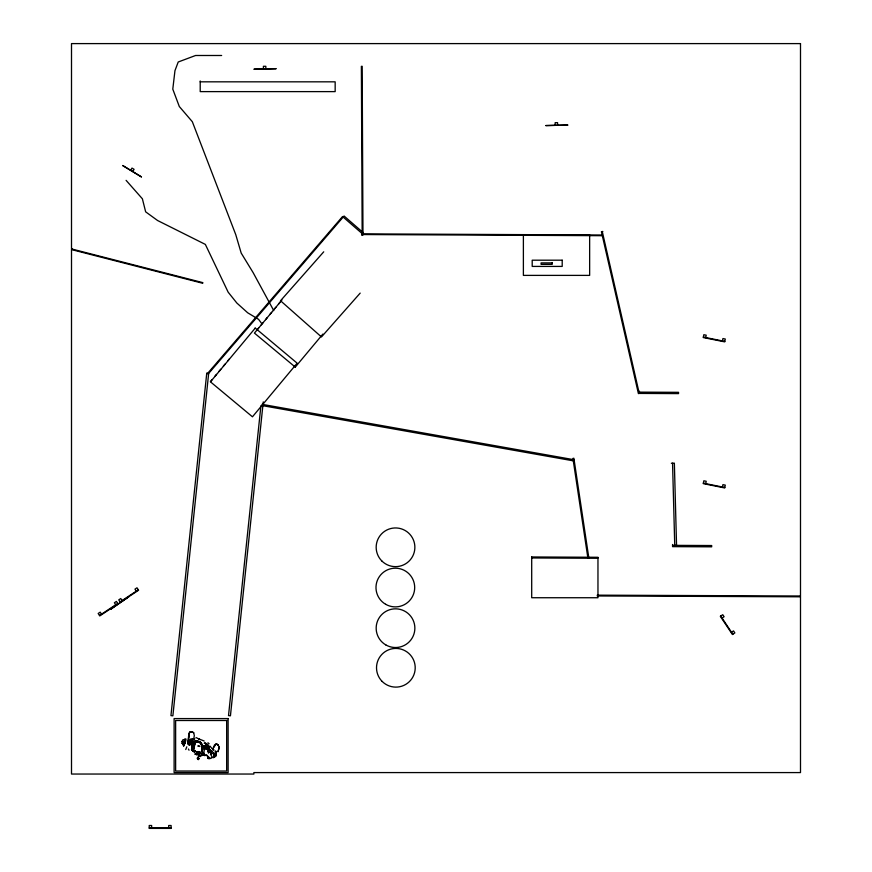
<?xml version="1.0" encoding="UTF-8"?>
<svg xmlns="http://www.w3.org/2000/svg" width="872" height="872" viewBox="0 0 872 872"><rect width="100%" height="100%" fill="white"/><g stroke="black" fill="none" stroke-linecap="round" stroke-linejoin="round"><path stroke-width="1.31" d="M204.582 748.274L204.593 746.813L204.582 748.176M523.385 235.32L589.646 235.32L589.646 275.389L523.385 275.389L523.385 234.633M589.646 235.636L589.657 234.95M639.427 391.277L639.416 393.425L678.547 393.61L678.558 392.324L639.416 392.138M672.563 544.488L672.552 546.646L711.683 546.831L711.694 545.534L672.552 545.349M202.413 749.615L201.465 743.5L202.642 749.691M198.424 758.477L198.358 758.629M192.374 743.511L192.058 747.402L192.908 750.912M193.649 747.675L194.042 745.713M196.08 742.214C195.96 740.568 198.62 742.061 199.306 742.552L196.015 740.906L194.456 742.519M188.581 741.167L188.45 743.663L189.715 745.266L188.45 743.663L188.581 741.167L190.107 740.056M194.293 748.961L194.249 745.048L196.102 741.712C200.811 741.287 203.721 746.628 202.282 750.803L201.803 747.664M219.264 747.108L217.989 751.817L219.254 747.206L218.055 744.873L216.321 744.067M190.826 742.889L191.829 739.641L194.739 738.78M194.674 738.889L191.524 739.543L190.565 741.462M188.08 740.862L188.897 733.701L189.9 732.164L191.884 731.782L189.813 732.033L189.159 733.439L188.483 739.62L189.104 733.603L189.889 732.262L191.927 731.848M196.582 754.705L196.636 753.953L194.925 754.051L195.557 753.964M196.102 741.712L195.535 742.116L197.072 741.821M201.868 745.691L201.705 743.849L200.168 742.268L196.418 740.568L195.088 741.342M205.193 749.048L204.942 745.974C201.301 744.623 206.511 748.601 204.277 745.669L203.525 745.974M260.913 405.742L228.519 715.607L230.437 715.803L263.257 401.883M193.933 745.8L194.14 746.792M184.875 743.881L184.526 741.985L185.028 742.661M201.999 749.353L201.955 747.762M208.136 758.542L209.956 758.378M182.237 740.884L183.033 741.582L182.139 741.494L182.804 742.748L182.106 743.293L183.284 743.631M208.419 753.146L208.92 749.833L208.026 746.585L205.585 744.579M182.139 741.494L182.117 741.647M208.092 756.373L207.809 758.368L210.065 758.64M210.664 753.168L211.645 751.283L209.727 749.735L211.809 751.348L211.264 753.092M193.813 738.726L194.325 735.467L193.715 733.09M189.998 744.089L190.445 741.603L192.57 739.293L194.042 739.151M185.485 741.734L185.758 740.306M189.377 745.037L190.042 741.571L192.069 739.467L193.54 739.336M190.75 741.538L190.87 740.938M214.883 755.741L213.76 756.547L215.101 755.087L213.869 753.027L213.259 753.266L214.708 753.964M705.742 337.551L706.211 335.186L703.846 334.706L703.268 337.551L724.719 341.868L725.286 339.023L722.921 338.543L722.441 340.919M705.742 483.644L706.211 481.268L703.846 480.788L703.268 483.633L724.719 487.96L725.286 485.115L722.921 484.636L722.441 487.012M208.157 751.904L208.67 749.604L207.787 746.018L206.446 744.568M204.571 748.154L203.656 753.789L202.816 754.694M214.959 755.806L213.771 756.406L215.09 755.087L214.043 756.242M209.487 749.473L211.929 751.62L210.991 754.04M212.594 749.942L214.501 744.95L216.147 743.914L218.087 744.841M72.256 248.673L71.984 249.708L202.696 283.269L202.86 282.648L72.147 249.087M192.211 743.227L192.44 742.345L192.341 744.383L194.38 743.587M202.642 746.835L202.01 751.163L203.656 753.789L201.661 752.961L201.334 754.117M194.129 747.315L195.241 743.369M184.188 745.309C181.387 740.535 185.453 750.465 183.087 743.206L184.515 742.094L183.589 742.377M198.108 757.267L198.489 758.956L198.522 758.073M193.649 745.189L194.075 743.783M214.621 756.1L214.828 755.196M182.608 739.925L184.548 740.121L185.158 738.998L186.063 739.096L185.714 739.892M184.548 740.121L184.842 739.227L184.003 739.674M203.699 754.553L204.386 753.386L203.808 754.236M185.769 749.528L186.782 746.813M207.874 751.642L208.702 749.822M197.846 758.073L198.456 758.934L198.762 758.313M193.704 745.07L194.892 742.268C192.254 743.38 194.38 751.926 193.835 745.527M206.435 744.71L207.612 746.443M192.483 743.478L193.333 741.712M192.756 742.541L192.854 741.418M192.821 742.17L193.159 741.483L193.998 742.399M184.733 742.628L185.322 743.249L183.807 742.781L183.371 743.653L183.676 745.811L183.087 743.206M183.807 742.781L183.436 744.514L183.142 743.947M198.696 755.163L199.437 753.702M197.911 752.122L200.07 752.449L196.723 752.318L198.118 753.245L199.96 752.394L197.77 752.274L199.96 752.394M213.313 747.936L216.332 743.794L218.055 744.873M188.156 744.067L187.981 741.265L188.396 742.486L189.704 740.154M130.767 170.182L131.977 168.089L134.07 169.299L132.86 171.392M200.233 756.634L200.647 755.959L199.306 755.599M192.298 743.783L191.949 744.339C191.012 745.309 192.559 752.154 192.167 749.255M197.573 757.823L197.704 758.749M211.209 754.106L211.94 751.708L209.476 749.822M197.563 757.31L197.584 758.28M194.598 742.454L195.557 740.71L199.83 742.105L201.465 743.5M191.295 743.217L192.559 741.364M202.195 749.833L201.694 750.836L202.162 748.885L202.304 750.868L202.642 748.579L201.127 743.413M197.29 758.357L197.301 758.651M197.846 752.536L196.996 754.356L198.947 753.724L196.985 752.296L198.849 753.157L200.778 752.165M205.356 745.375L206.043 746.759L206.392 746.236L204.996 745.865M203.023 746.497L204.56 748.045L205.171 747.119L205.509 748.285M196.68 754.607L196.462 754.476M191.873 743.751L193.246 742.061M256.957 329.976L258.679 327.905M261.262 324.798L262.984 322.738M265.568 319.632L267.29 317.572M269.873 314.465L271.595 312.394M274.179 309.298L275.901 307.227M278.484 304.132L280.206 302.061M295.259 367.123L322.88 334.063M210.457 381.609L212.179 379.538M214.763 376.442L216.474 374.382M219.057 371.287L220.78 369.227M223.352 366.131L225.074 364.071M227.657 360.975L229.369 358.915M255.158 328.21L210.457 381.838L252.455 416.805L297.156 363.177L255.158 327.981M323.73 251.812L280.522 300.742L321.463 336.952L360.18 293.112M194.75 741.32L195.448 740.622M200.102 756.46L200.647 755.959L198.74 754.705L198.783 755.697M200.876 755.991L198.881 755.643M216.082 753.441L216.093 752.852M722.071 618.052L724.087 616.711L722.746 614.706L720.327 616.308L732.436 634.533L734.856 632.919L733.516 630.903L731.499 632.244M99.506 615.501L117.753 603.435M120.085 601.887L138.321 589.821M197.999 752.427L199.023 752.405M183.033 743.598L182.106 743.293L182.804 742.748M190.358 744.067L193.181 742.443M213.302 753.408L213.858 753.136M214.643 757.092L211.613 757.594M213.553 754.465L214.425 754.084L213.564 753.386L212.921 753.659L214.425 754.084L213.553 754.465L214.741 755.207M206.74 754.836L204.833 755.621L201.552 754.618M215.537 756.068L216.223 755.795L215.101 756.013M203.808 745.974L205.552 745.298M183.981 744.862L183.316 744.099L183.6 745.745M213.128 757.735L214.675 757.168M215.864 751.359L216.169 752.645L215.177 751.544M205.966 755.141L201.824 755.457M211.504 757.975L209.825 758.389L207.067 755.752L209.302 757.779L208.026 756.678M602.846 231.451L601.429 231.767L638.402 393.588L639.252 393.392L602.279 231.571M199.089 742.519L200.037 742.388M197.824 741.156L198.805 742.257L197.824 741.156L198.805 742.192L200.789 742.454M196.723 752.318L197.563 752.231L196.843 752.002L197.595 753.048L197.236 752.198M671.353 463.228L674.361 463.152L676.552 545.436L674.743 545.49L672.552 463.196M361.64 235.015L362.981 235.004L362.174 66.316L361.368 66.327L362.174 235.015M221.651 55.492L195.59 55.492L178.215 61.999L174.956 70.686L172.787 89.151L179.305 106.515L192.331 121.72L235.756 234.633L241.195 253.087L253.131 272.631L273.764 310.639M200.211 81.826L335.164 81.826L335.164 91.615L200.211 91.615L200.211 80.987M149.232 827.92L171.097 827.92M597.244 595.162L800.191 595.99L800.18 596.797L597.233 595.968M204.168 743.238L205.454 743.249L208.452 745.756L209.215 749.277M215.526 755.196L216.398 754.585L215.504 753.942L216.212 754.182M192.527 742.399L193.911 742.443L194.02 743.195L193.911 742.443M199.808 739.718L198.489 738.769L204.19 741.015M204.549 743.075L205.759 743.151M197.911 753.092L198.849 753.157M209.018 750.389L209.596 750.454M210.326 750.552L210.991 750.639M209.117 750.443L210.991 750.781M209.324 752.209L210.065 752.296M197.508 741.832L198.347 742.039M262.058 404.336L573.841 459.697L573.623 460.896L261.84 405.535M703.366 337.072L724.806 341.399M703.366 483.164L724.806 487.481M196.418 741.374L197.039 741.505M281.928 299.99L254.439 333.093L295.325 367.145M196.026 737.538L198.729 738.889M194.085 747.925L192.058 747.402L194.936 751.631M194.085 741.08L193.464 740.917L193.606 741.647M197.541 758.139L198.391 758.934L198.118 757.735L199.089 758.88L198.249 757.594M197.791 758.771L198.489 758.956M198.881 741.974L199.546 742.159M213.749 750.727L213.836 749.658M198.903 752.525L197.977 752.187M195.165 754.095L196.342 754.607M215.406 752.754L216.343 753.245L216.256 754.269L216.343 753.245M193.54 750.585L195.099 751.501L193.551 750.825M191.818 750.127L193.649 751.261M193.573 741.407C195.677 743.086 190.63 743.369 193.998 743.053L193.9 742.541M194.467 752.416L191.426 749.506M207.928 742.77L209.127 743.707M203.132 746.617L204.397 747.631L202.925 746.574M198.293 758.019L198.86 758.498M209.029 749.288L211.678 751.566M205.574 745.92L207.373 747.457L207.743 749.985M198.042 755.414L198.947 756.22M205.138 745.68L206.566 747.162L206.871 749.408M205.421 746.029L206.773 747.435L205.323 745.898M207.209 744.11L208.561 745.593L209.433 749.103M126.102 180.351L142.387 198.805L145.646 211.831L157.592 220.518L205.356 244.411L228.159 292.175L236.846 303.031L247.703 312.808L258.559 319.326L261.818 323.665M200.822 743.925L201.89 745.604L200.822 743.925L201.138 744.71M210.043 746.138L212.038 748.677M182.117 742.759L183.491 744.557M720.73 616.035L732.84 634.26M136.305 591.151L134.975 589.134L136.991 587.793L138.594 590.224L120.347 602.29L118.745 599.871L120.761 598.541L122.102 600.557M115.736 604.765L114.396 602.748L116.412 601.418L118.014 603.838L99.779 615.904L98.176 613.485L100.193 612.155L101.523 614.171M206.086 746.029L207.013 747.446M200.963 743.772L201.541 744.743M210.359 753.931L211.951 756.634M216.082 752.231L215.548 750.999M188.428 749.004L189.028 750.225M198.009 759.054L198.282 759.697L198.445 758.989M195.208 750.596L195.731 751.86M182.412 741.462L182.935 742.868M187.981 741.265L188.461 744.612L187.981 741.265L188.396 742.486M201.192 743.227L201.399 744.034M588.829 557.927L573.874 458.258L572.937 458.4L587.892 558.069M206.021 747.271L206.174 749.462M557.568 125.078L557.568 122.669L555.159 122.669L555.159 125.078M265.829 68.714L265.829 66.294L263.409 66.294L263.409 68.714M168.688 827.92L168.688 825.501L171.097 825.501L171.097 828.4L149.232 828.4L149.232 825.501L151.641 825.501L151.641 827.92M362.719 233.86L362.719 234.546L602.007 235.691L602.007 235.004L362.719 233.86M531.702 556.968L531.702 597.734L597.963 597.734L597.963 557.655L531.702 557.655L597.963 557.971L597.974 557.284L531.702 556.968M206.74 373.271L170.945 715.607L172.874 715.803L208.659 373.467L206.74 373.271M183.294 743.086L183.153 743.685L183.294 743.086M199.383 752.7L198.718 752.46L199.383 752.7M189.616 742.268L189.431 742.846L190.99 739.358L189.616 742.268M204.746 746.944L204.43 747.511L204.746 746.944M193.965 748.318L193.682 746.748L193.965 748.318M191.055 739.053L189.747 741.483L191.055 739.053M122.712 165.538L141.417 176.896L122.712 165.538M342.554 216.55L207.536 373.499L208.136 374.023L344.08 216.016L363.33 232.759L362.414 233.816L342.554 216.55M193.704 732.851L191.949 731.619L193.704 732.851M128.685 596.808L110.69 609.256L128.685 596.808M800.496 43.6L71.504 43.6L71.504 774.042L253.872 774.042L253.872 772.581L800.496 772.581L800.496 43.6M275.988 68.714L254.112 69.204L275.988 68.714M567.727 125.078L545.861 125.568L567.727 125.078M562.2 260.194L532.203 260.194L532.203 266.418L562.2 266.418L562.2 260.194M552.216 262.897L541.087 262.897L541.087 264.347L552.216 264.347L552.216 262.897M228.115 718.583L174.117 718.583L174.117 772.581L228.115 772.581L228.115 718.583M226.655 720.501L175.632 720.501L175.632 771.033L226.655 771.033L226.655 720.501M200.44 742.617L199.83 742.105L200.375 742.606M201.497 753.855L200.582 753.681L202.271 754.018L201.497 753.855M198.816 746.159L197.835 745.92L199.873 746.465L198.816 746.159M192.625 742.541L192.647 743.151L192.625 742.541M382.176 681.446A19.348 19.348 0 0 0 414.549 672.781A19.348 19.348 0 0 0 390.852 649.084A19.348 19.348 0 0 0 382.176 681.446M385.838 644.931A19.348 19.348 0 0 0 414.865 628.178A19.348 19.348 0 0 0 385.838 611.425A19.348 19.348 0 0 0 385.838 644.931M385.664 604.296A19.348 19.348 0 0 0 414.691 587.532A19.348 19.348 0 0 0 385.664 570.779A19.348 19.348 0 0 0 385.664 604.296M381.838 560.979A19.348 19.348 0 0 0 414.211 552.303A19.348 19.348 0 0 0 390.514 528.606A19.348 19.348 0 0 0 381.838 560.979"/></g></svg>
